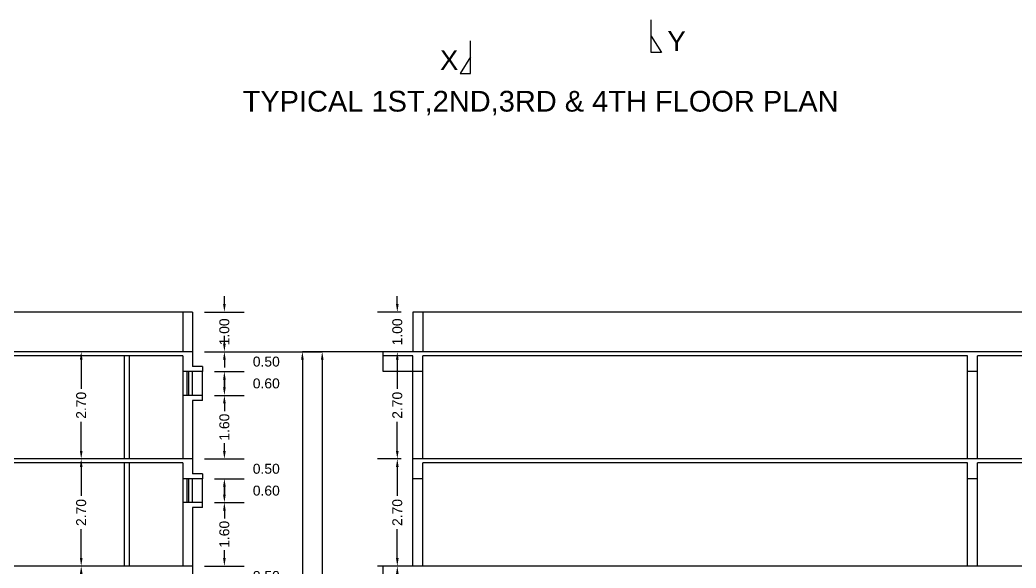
# Model space of a CAD drawing. Header units: metres. Extents: x 1218 to 1385, y 326 to 504.
# Drawn here: x 1268.76 to 1293.86, y 431.75 to 445.56 of the extents above; entities that cross this region are included whole.
import ezdxf

# ---------------------------------------------------------------- set-up
doc = ezdxf.new("R2010")
doc.units = ezdxf.units.M
doc.header["$MEASUREMENT"] = 0
doc.layers.add('Text', color=7, linetype='Continuous')
doc.layers.add('wall', color=92, linetype='Continuous', lineweight=50)
doc.styles.add('PreDCRFont', font='arial.ttf', dxfattribs={"height": 0.25})
doc.styles.add('style2', font='arial.ttf', dxfattribs={"height": 0.25})
doc.dimstyles.new('Copy of Standard2', dxfattribs={"dimtxt": 0.25, "dimasz": 0.2, "dimexe": 0.5, "dimexo": 0.3, "dimgap": 0.09, "dimtad": 0, "dimtoh": 1, "dimzin": 0, "dimdsep": 46, "dimtxsty": 'PreDCRFont', "dimcen": 0.025, "dimdle": 0.1, "dimadec": 0, "dimazin": 0, "dimtfac": 1, "dimtofl": 0, "dimtmove": 2, "dimatfit": 3, "dimfxl": 0.18, "dimtolj": 1, "dimtzin": 0, "dimarcsym": 0})

# ---------------------------------------------------------------- blocks, each defined once
blk = doc.blocks.new('*D11')
at = {"layer": 'Defpoints', "color": 0, "linetype": 'Continuous', "transparency": 16777216}
for p in [(1273.115, 431.802), (1273.914, 431.802), (1273.365, 431.302)]:
    blk.add_point(p, dxfattribs=at)
at = {"layer": 'Text', "color": 0, "linetype": 'Continuous', "lineweight": -2, "transparency": 16777216}
for p, q in [((1273.914, 432.002), (1273.914, 432.202)), ((1273.415, 431.802), (1274.414, 431.802)), ((1273.665, 431.302), (1274.414, 431.302)), ((1273.914, 431.102), (1273.914, 430.902))]:
    blk.add_line(p, q, dxfattribs=at)
at = {"layer": 'Text', "color": 0, "linetype": 'Continuous', "transparency": 16777216}
for points in [[(1273.881, 432.002), (1273.948, 432.002), (1273.914, 431.802)], [(1273.881, 431.102), (1273.948, 431.102), (1273.914, 431.302)]]:
    blk.add_solid(points, dxfattribs=at)
at = {"layer": 'Text', "color": 0, "linetype": 'Continuous', "transparency": 16777216, "insert": (1274.97, 431.552), "char_height": 0.25, "attachment_point": 5, "style": 'PreDCRFont'}
blk.add_mtext('\\A1;0.50', dxfattribs=at)
blk = doc.blocks.new('*D12')
at = {"layer": 'Defpoints', "color": 0, "linetype": 'Continuous', "transparency": 16777216}
for p in [(1273.365, 433.402), (1273.914, 433.402), (1273.115, 431.802)]:
    blk.add_point(p, dxfattribs=at)
at = {"layer": 'Text', "color": 0, "linetype": 'Continuous', "lineweight": -2, "transparency": 16777216}
for p, q in [((1273.665, 433.402), (1274.414, 433.402)), ((1273.914, 433.202), (1273.914, 433.005)), ((1273.914, 432.002), (1273.914, 432.2)), ((1273.415, 431.802), (1274.414, 431.802))]:
    blk.add_line(p, q, dxfattribs=at)
at = {"layer": 'Text', "color": 0, "linetype": 'Continuous', "transparency": 16777216}
for points in [[(1273.881, 433.202), (1273.948, 433.202), (1273.914, 433.402)], [(1273.881, 432.002), (1273.948, 432.002), (1273.914, 431.802)]]:
    blk.add_solid(points, dxfattribs=at)
at = {"layer": 'Text', "color": 0, "linetype": 'Continuous', "transparency": 16777216, "insert": (1273.914, 432.602), "char_height": 0.25, "attachment_point": 5, "rotation": 90, "style": 'PreDCRFont'}
blk.add_mtext('\\A1;1.60', dxfattribs=at)
blk = doc.blocks.new('*D13')
at = {"layer": 'Defpoints', "color": 0, "linetype": 'Continuous', "transparency": 16777216}
for p in [(1273.365, 434.002), (1273.914, 434.002), (1273.365, 433.402)]:
    blk.add_point(p, dxfattribs=at)
at = {"layer": 'Text', "color": 0, "linetype": 'Continuous', "lineweight": -2, "transparency": 16777216}
for p, q in [((1273.665, 434.002), (1274.414, 434.002)), ((1273.914, 433.602), (1273.914, 433.802)), ((1273.665, 433.402), (1274.414, 433.402))]:
    blk.add_line(p, q, dxfattribs=at)
at = {"layer": 'Text', "color": 0, "linetype": 'Continuous', "transparency": 16777216}
for points in [[(1273.881, 433.802), (1273.948, 433.802), (1273.914, 434.002)], [(1273.881, 433.602), (1273.948, 433.602), (1273.914, 433.402)]]:
    blk.add_solid(points, dxfattribs=at)
at = {"layer": 'Text', "color": 0, "linetype": 'Continuous', "transparency": 16777216, "insert": (1274.97, 433.702), "char_height": 0.25, "attachment_point": 5, "style": 'PreDCRFont'}
blk.add_mtext('\\A1;0.60', dxfattribs=at)
blk = doc.blocks.new('*D14')
at = {"layer": 'Defpoints', "color": 0, "linetype": 'Continuous', "transparency": 16777216}
for p in [(1273.115, 434.502), (1273.914, 434.502), (1273.365, 434.002)]:
    blk.add_point(p, dxfattribs=at)
at = {"layer": 'Text', "color": 0, "linetype": 'Continuous', "lineweight": -2, "transparency": 16777216}
for p, q in [((1273.914, 434.702), (1273.914, 434.902)), ((1273.415, 434.502), (1274.414, 434.502)), ((1273.665, 434.002), (1274.414, 434.002)), ((1273.914, 433.802), (1273.914, 433.602))]:
    blk.add_line(p, q, dxfattribs=at)
at = {"layer": 'Text', "color": 0, "linetype": 'Continuous', "transparency": 16777216}
for points in [[(1273.881, 434.702), (1273.948, 434.702), (1273.914, 434.502)], [(1273.881, 433.802), (1273.948, 433.802), (1273.914, 434.002)]]:
    blk.add_solid(points, dxfattribs=at)
at = {"layer": 'Text', "color": 0, "linetype": 'Continuous', "transparency": 16777216, "insert": (1274.97, 434.252), "char_height": 0.25, "attachment_point": 5, "style": 'PreDCRFont'}
blk.add_mtext('\\A1;0.50', dxfattribs=at)
blk = doc.blocks.new('*D15')
at = {"layer": 'Defpoints', "color": 0, "linetype": 'Continuous', "transparency": 16777216}
for p in [(1273.365, 436.102), (1273.914, 436.102), (1273.115, 434.502)]:
    blk.add_point(p, dxfattribs=at)
at = {"layer": 'Text', "color": 0, "linetype": 'Continuous', "lineweight": -2, "transparency": 16777216}
for p, q in [((1273.665, 436.102), (1274.414, 436.102)), ((1273.914, 435.902), (1273.914, 435.705)), ((1273.914, 434.702), (1273.914, 434.9)), ((1273.415, 434.502), (1274.414, 434.502))]:
    blk.add_line(p, q, dxfattribs=at)
at = {"layer": 'Text', "color": 0, "linetype": 'Continuous', "transparency": 16777216}
for points in [[(1273.881, 435.902), (1273.948, 435.902), (1273.914, 436.102)], [(1273.881, 434.702), (1273.948, 434.702), (1273.914, 434.502)]]:
    blk.add_solid(points, dxfattribs=at)
at = {"layer": 'Text', "color": 0, "linetype": 'Continuous', "transparency": 16777216, "insert": (1273.914, 435.302), "char_height": 0.25, "attachment_point": 5, "rotation": 90, "style": 'PreDCRFont'}
blk.add_mtext('\\A1;1.60', dxfattribs=at)
blk = doc.blocks.new('*D16')
at = {"layer": 'Defpoints', "color": 0, "linetype": 'Continuous', "transparency": 16777216}
for p in [(1273.365, 436.702), (1273.914, 436.702), (1273.365, 436.102)]:
    blk.add_point(p, dxfattribs=at)
at = {"layer": 'Text', "color": 0, "linetype": 'Continuous', "lineweight": -2, "transparency": 16777216}
for p, q in [((1273.665, 436.702), (1274.414, 436.702)), ((1273.914, 436.302), (1273.914, 436.502)), ((1273.665, 436.102), (1274.414, 436.102))]:
    blk.add_line(p, q, dxfattribs=at)
at = {"layer": 'Text', "color": 0, "linetype": 'Continuous', "transparency": 16777216}
for points in [[(1273.881, 436.502), (1273.948, 436.502), (1273.914, 436.702)], [(1273.881, 436.302), (1273.948, 436.302), (1273.914, 436.102)]]:
    blk.add_solid(points, dxfattribs=at)
at = {"layer": 'Text', "color": 0, "linetype": 'Continuous', "transparency": 16777216, "insert": (1274.97, 436.402), "char_height": 0.25, "attachment_point": 5, "style": 'PreDCRFont'}
blk.add_mtext('\\A1;0.60', dxfattribs=at)
blk = doc.blocks.new('*D17')
at = {"layer": 'Defpoints', "color": 0, "linetype": 'Continuous', "transparency": 16777216}
for p in [(1273.115, 437.202), (1273.914, 437.202), (1273.365, 436.702)]:
    blk.add_point(p, dxfattribs=at)
at = {"layer": 'Text', "color": 0, "linetype": 'Continuous', "lineweight": -2, "transparency": 16777216}
for p, q in [((1273.914, 437.402), (1273.914, 437.602)), ((1273.415, 437.202), (1274.414, 437.202)), ((1273.665, 436.702), (1274.414, 436.702)), ((1273.914, 436.502), (1273.914, 436.302))]:
    blk.add_line(p, q, dxfattribs=at)
at = {"layer": 'Text', "color": 0, "linetype": 'Continuous', "transparency": 16777216}
for points in [[(1273.881, 437.402), (1273.948, 437.402), (1273.914, 437.202)], [(1273.881, 436.502), (1273.948, 436.502), (1273.914, 436.702)]]:
    blk.add_solid(points, dxfattribs=at)
at = {"layer": 'Text', "color": 0, "linetype": 'Continuous', "transparency": 16777216, "insert": (1274.97, 436.952), "char_height": 0.25, "attachment_point": 5, "style": 'PreDCRFont'}
blk.add_mtext('\\A1;0.50', dxfattribs=at)
blk = doc.blocks.new('*D18')
at = {"layer": 'Defpoints', "color": 0, "linetype": 'Continuous', "transparency": 16777216}
for p in [(1273.115, 438.202), (1273.914, 438.202), (1273.115, 437.202)]:
    blk.add_point(p, dxfattribs=at)
at = {"layer": 'Text', "color": 0, "linetype": 'Continuous', "lineweight": -2, "transparency": 16777216}
for p, q in [((1273.914, 438.402), (1273.914, 438.602)), ((1273.415, 438.202), (1274.414, 438.202)), ((1273.415, 437.202), (1274.414, 437.202)), ((1273.914, 437.002), (1273.914, 436.802))]:
    blk.add_line(p, q, dxfattribs=at)
at = {"layer": 'Text', "color": 0, "linetype": 'Continuous', "transparency": 16777216}
for points in [[(1273.881, 438.402), (1273.948, 438.402), (1273.914, 438.202)], [(1273.881, 437.002), (1273.948, 437.002), (1273.914, 437.202)]]:
    blk.add_solid(points, dxfattribs=at)
at = {"layer": 'Text', "color": 0, "linetype": 'Continuous', "transparency": 16777216, "insert": (1273.914, 437.702), "char_height": 0.25, "attachment_point": 5, "rotation": 90, "style": 'PreDCRFont'}
blk.add_mtext('\\A1;1.00', dxfattribs=at)
blk = doc.blocks.new('*D22')
at = {"layer": 'Defpoints', "color": 0, "linetype": 'Continuous', "transparency": 16777216}
for p in [(1270.308, 431.802), (1271.39, 431.802), (1271.39, 429.102)]:
    blk.add_point(p, dxfattribs=at)
at = {"layer": 'Text', "color": 0, "linetype": 'Continuous', "lineweight": -2, "transparency": 16777216}
for p, q in [((1271.09, 431.802), (1269.808, 431.802)), ((1270.308, 431.602), (1270.308, 430.868)), ((1270.308, 429.302), (1270.308, 430.036)), ((1271.09, 429.102), (1269.808, 429.102))]:
    blk.add_line(p, q, dxfattribs=at)
at = {"layer": 'Text', "color": 0, "linetype": 'Continuous', "transparency": 16777216}
for points in [[(1270.275, 431.602), (1270.342, 431.602), (1270.308, 431.802)], [(1270.275, 429.302), (1270.342, 429.302), (1270.308, 429.102)]]:
    blk.add_solid(points, dxfattribs=at)
at = {"layer": 'Text', "color": 0, "linetype": 'Continuous', "transparency": 16777216, "insert": (1270.308, 430.452), "char_height": 0.25, "attachment_point": 5, "rotation": 90, "style": 'PreDCRFont'}
blk.add_mtext('\\A1;2.70', dxfattribs=at)
blk = doc.blocks.new('*D23')
at = {"layer": 'Defpoints', "color": 0, "linetype": 'Continuous', "transparency": 16777216}
for p in [(1270.308, 434.502), (1271.39, 434.502), (1271.39, 431.802)]:
    blk.add_point(p, dxfattribs=at)
at = {"layer": 'Text', "color": 0, "linetype": 'Continuous', "lineweight": -2, "transparency": 16777216}
for p, q in [((1271.09, 434.502), (1269.808, 434.502)), ((1270.308, 434.302), (1270.308, 433.568)), ((1270.308, 432.002), (1270.308, 432.736)), ((1271.09, 431.802), (1269.808, 431.802))]:
    blk.add_line(p, q, dxfattribs=at)
at = {"layer": 'Text', "color": 0, "linetype": 'Continuous', "transparency": 16777216}
for points in [[(1270.275, 434.302), (1270.342, 434.302), (1270.308, 434.502)], [(1270.275, 432.002), (1270.342, 432.002), (1270.308, 431.802)]]:
    blk.add_solid(points, dxfattribs=at)
at = {"layer": 'Text', "color": 0, "linetype": 'Continuous', "transparency": 16777216, "insert": (1270.308, 433.152), "char_height": 0.25, "attachment_point": 5, "rotation": 90, "style": 'PreDCRFont'}
blk.add_mtext('\\A1;2.70', dxfattribs=at)
blk = doc.blocks.new('*D24')
at = {"layer": 'Defpoints', "color": 0, "linetype": 'Continuous', "transparency": 16777216}
for p in [(1270.308, 437.202), (1271.39, 437.202), (1271.39, 434.502)]:
    blk.add_point(p, dxfattribs=at)
at = {"layer": 'Text', "color": 0, "linetype": 'Continuous', "lineweight": -2, "transparency": 16777216}
for p, q in [((1271.09, 437.202), (1269.808, 437.202)), ((1270.308, 437.002), (1270.308, 436.268)), ((1270.308, 434.702), (1270.308, 435.436)), ((1271.09, 434.502), (1269.808, 434.502))]:
    blk.add_line(p, q, dxfattribs=at)
at = {"layer": 'Text', "color": 0, "linetype": 'Continuous', "transparency": 16777216}
for points in [[(1270.275, 437.002), (1270.342, 437.002), (1270.308, 437.202)], [(1270.275, 434.702), (1270.342, 434.702), (1270.308, 434.502)]]:
    blk.add_solid(points, dxfattribs=at)
at = {"layer": 'Text', "color": 0, "linetype": 'Continuous', "transparency": 16777216, "insert": (1270.308, 435.852), "char_height": 0.25, "attachment_point": 5, "rotation": 90, "style": 'PreDCRFont'}
blk.add_mtext('\\A1;2.70', dxfattribs=at)
blk = doc.blocks.new('*D45')
at = {"layer": 'Defpoints', "color": 0, "linetype": 'Continuous', "transparency": 16777216}
for p in [(1273.115, 437.202), (1275.879, 437.202), (1273.115, 422.352)]:
    blk.add_point(p, dxfattribs=at)
at = {"layer": 'Text', "color": 0, "linetype": 'Continuous', "lineweight": -2, "transparency": 16777216}
for p, q in [((1273.415, 437.202), (1276.379, 437.202)), ((1275.879, 437.002), (1275.879, 430.278)), ((1275.879, 422.552), (1275.879, 429.276)), ((1273.415, 422.352), (1276.379, 422.352))]:
    blk.add_line(p, q, dxfattribs=at)
at = {"layer": 'Text', "color": 0, "linetype": 'Continuous', "transparency": 16777216}
for points in [[(1275.846, 437.002), (1275.913, 437.002), (1275.879, 437.202)], [(1275.846, 422.552), (1275.913, 422.552), (1275.879, 422.352)]]:
    blk.add_solid(points, dxfattribs=at)
at = {"layer": 'Text', "color": 0, "linetype": 'Continuous', "transparency": 16777216, "insert": (1275.879, 429.777), "char_height": 0.25, "attachment_point": 5, "rotation": 90, "style": 'PreDCRFont'}
blk.add_mtext('\\A1;14.85', dxfattribs=at)
blk = doc.blocks.new('*D50')
at = {"layer": 'Defpoints', "color": 0, "linetype": 'Continuous', "transparency": 16777216}
for p in [(1278.27, 431.802), (1278.663, 431.802), (1278.663, 429.102)]:
    blk.add_point(p, dxfattribs=at)
at = {"layer": 'Text', "color": 0, "linetype": 'Continuous', "lineweight": -2, "transparency": 16777216}
for p, q in [((1278.363, 431.802), (1277.77, 431.802)), ((1278.27, 431.602), (1278.27, 430.868)), ((1278.27, 429.302), (1278.27, 430.036)), ((1278.363, 429.102), (1277.77, 429.102))]:
    blk.add_line(p, q, dxfattribs=at)
at = {"layer": 'Text', "color": 0, "linetype": 'Continuous', "transparency": 16777216}
for points in [[(1278.236, 431.602), (1278.303, 431.602), (1278.27, 431.802)], [(1278.236, 429.302), (1278.303, 429.302), (1278.27, 429.102)]]:
    blk.add_solid(points, dxfattribs=at)
at = {"layer": 'Text', "color": 0, "linetype": 'Continuous', "transparency": 16777216, "insert": (1278.27, 430.452), "char_height": 0.25, "attachment_point": 5, "rotation": 90, "style": 'PreDCRFont'}
blk.add_mtext('\\A1;2.70', dxfattribs=at)
blk = doc.blocks.new('*D51')
at = {"layer": 'Defpoints', "color": 0, "linetype": 'Continuous', "transparency": 16777216}
for p in [(1278.27, 434.502), (1278.663, 434.502), (1278.663, 431.802)]:
    blk.add_point(p, dxfattribs=at)
at = {"layer": 'Text', "color": 0, "linetype": 'Continuous', "lineweight": -2, "transparency": 16777216}
for p, q in [((1278.363, 434.502), (1277.77, 434.502)), ((1278.27, 434.302), (1278.27, 433.568)), ((1278.27, 432.002), (1278.27, 432.736)), ((1278.363, 431.802), (1277.77, 431.802))]:
    blk.add_line(p, q, dxfattribs=at)
at = {"layer": 'Text', "color": 0, "linetype": 'Continuous', "transparency": 16777216}
for points in [[(1278.236, 434.302), (1278.303, 434.302), (1278.27, 434.502)], [(1278.236, 432.002), (1278.303, 432.002), (1278.27, 431.802)]]:
    blk.add_solid(points, dxfattribs=at)
at = {"layer": 'Text', "color": 0, "linetype": 'Continuous', "transparency": 16777216, "insert": (1278.27, 433.152), "char_height": 0.25, "attachment_point": 5, "rotation": 90, "style": 'PreDCRFont'}
blk.add_mtext('\\A1;2.70', dxfattribs=at)
blk = doc.blocks.new('*D52')
at = {"layer": 'Defpoints', "color": 0, "linetype": 'Continuous', "transparency": 16777216}
for p in [(1278.27, 437.202), (1278.663, 437.202), (1278.663, 434.502)]:
    blk.add_point(p, dxfattribs=at)
at = {"layer": 'Text', "color": 0, "linetype": 'Continuous', "lineweight": -2, "transparency": 16777216}
for p, q in [((1278.363, 437.202), (1277.77, 437.202)), ((1278.27, 437.002), (1278.27, 436.268)), ((1278.27, 434.702), (1278.27, 435.436)), ((1278.363, 434.502), (1277.77, 434.502))]:
    blk.add_line(p, q, dxfattribs=at)
at = {"layer": 'Text', "color": 0, "linetype": 'Continuous', "transparency": 16777216}
for points in [[(1278.236, 437.002), (1278.303, 437.002), (1278.27, 437.202)], [(1278.236, 434.702), (1278.303, 434.702), (1278.27, 434.502)]]:
    blk.add_solid(points, dxfattribs=at)
at = {"layer": 'Text', "color": 0, "linetype": 'Continuous', "transparency": 16777216, "insert": (1278.27, 435.852), "char_height": 0.25, "attachment_point": 5, "rotation": 90, "style": 'PreDCRFont'}
blk.add_mtext('\\A1;2.70', dxfattribs=at)
blk = doc.blocks.new('*D53')
at = {"layer": 'Defpoints', "color": 0, "linetype": 'Continuous', "transparency": 16777216}
for p in [(1278.27, 438.202), (1278.663, 438.202), (1278.663, 437.202)]:
    blk.add_point(p, dxfattribs=at)
at = {"layer": 'Text', "color": 0, "linetype": 'Continuous', "lineweight": -2, "transparency": 16777216}
for p, q in [((1278.27, 438.402), (1278.27, 438.602)), ((1278.363, 438.202), (1277.77, 438.202)), ((1278.363, 437.202), (1277.77, 437.202)), ((1278.27, 437.002), (1278.27, 436.802))]:
    blk.add_line(p, q, dxfattribs=at)
at = {"layer": 'Text', "color": 0, "linetype": 'Continuous', "transparency": 16777216}
for points in [[(1278.236, 438.402), (1278.303, 438.402), (1278.27, 438.202)], [(1278.236, 437.002), (1278.303, 437.002), (1278.27, 437.202)]]:
    blk.add_solid(points, dxfattribs=at)
at = {"layer": 'Text', "color": 0, "linetype": 'Continuous', "transparency": 16777216, "insert": (1278.27, 437.702), "char_height": 0.25, "attachment_point": 5, "rotation": 90, "style": 'PreDCRFont'}
blk.add_mtext('\\A1;1.00', dxfattribs=at)
blk = doc.blocks.new('*D54')
at = {"layer": 'Defpoints', "color": 0, "linetype": 'Continuous', "transparency": 16777216}
for p in [(1278.663, 437.202), (1276.379, 422.352), (1278.663, 422.352)]:
    blk.add_point(p, dxfattribs=at)
at = {"layer": 'Text', "color": 0, "linetype": 'Continuous', "lineweight": -2, "transparency": 16777216}
for p, q in [((1278.363, 437.202), (1275.879, 437.202)), ((1276.379, 437.002), (1276.379, 430.278)), ((1276.379, 422.552), (1276.379, 429.276)), ((1278.363, 422.352), (1275.879, 422.352))]:
    blk.add_line(p, q, dxfattribs=at)
at = {"layer": 'Text', "color": 0, "linetype": 'Continuous', "transparency": 16777216}
for points in [[(1276.346, 437.002), (1276.413, 437.002), (1276.379, 437.202)], [(1276.346, 422.552), (1276.413, 422.552), (1276.379, 422.352)]]:
    blk.add_solid(points, dxfattribs=at)
at = {"layer": 'Text', "color": 0, "linetype": 'Continuous', "transparency": 16777216, "insert": (1276.379, 429.777), "char_height": 0.25, "attachment_point": 5, "rotation": 90, "style": 'PreDCRFont'}
blk.add_mtext('\\A1;14.85', dxfattribs=at)

msp = doc.modelspace()

# ---------------------------------------------------------------- linework, layer by layer
at = {"layer": 'Text', "linetype": 'Continuous'}
for p, q in [((1272.8648, 438.2021), (1261.7603, 438.2021)), ((1272.8648, 438.2021), (1272.8648, 437.2021)), ((1273.1148, 438.2021), (1272.8648, 438.2021)), ((1273.1148, 438.2021), (1273.1148, 436.8271)), ((1299.5957, 438.2021), (1278.6627, 438.2021)), ((1278.6627, 438.2021), (1278.6627, 437.2021)), ((1278.9127, 438.2021), (1278.9127, 437.2021)), ((1273.1148, 437.2021), (1261.5103, 437.2021)), ((1272.8648, 437.1021), (1266.5018, 437.1021)), ((1271.3898, 437.1021), (1271.3898, 434.5021)), ((1271.5148, 437.1021), (1271.5148, 434.5021)), ((1272.8648, 437.1021), (1272.8648, 436.7021)), ((1299.5957, 437.2021), (1277.9127, 437.2021)), ((1277.9127, 436.7021), (1277.9127, 437.2021)), ((1278.6627, 437.1021), (1277.9127, 437.1021)), ((1278.6627, 431.8021), (1278.6627, 437.1021)), ((1278.9127, 434.5021), (1278.9127, 437.1021)), ((1292.6327, 437.1021), (1278.9127, 437.1021)), ((1292.6327, 434.5021), (1292.6327, 437.1021)), ((1292.8827, 434.5021), (1292.8827, 437.1021)), ((1299.3457, 437.1021), (1292.8827, 437.1021)), ((1272.8648, 436.7021), (1272.8648, 436.1021)), ((1273.3648, 436.7021), (1272.8648, 436.7021)), ((1272.9648, 436.7021), (1272.9648, 436.1021)), ((1273.0148, 436.1021), (1273.0148, 436.7021)), ((1273.3648, 436.8271), (1273.1148, 436.8271)), ((1273.1148, 436.1021), (1273.1148, 436.7021)), ((1273.3648, 436.8271), (1273.3648, 436.7021)), ((1273.3648, 436.1021), (1273.3648, 436.7021)), ((1278.6627, 436.7021), (1277.9127, 436.7021)), ((1278.9127, 436.7021), (1278.6627, 436.7021)), ((1292.8827, 436.7021), (1292.6327, 436.7021)), ((1272.8648, 436.1021), (1272.8648, 434.5021)), ((1273.3648, 436.1021), (1272.8648, 436.1021)), ((1273.3648, 435.9771), (1273.3648, 436.1021)), ((1273.1148, 435.9771), (1273.1148, 434.1271)), ((1273.3648, 435.9771), (1273.1148, 435.9771)), ((1273.1148, 434.5021), (1261.5103, 434.5021)), ((1272.8648, 434.4021), (1266.5018, 434.4021)), ((1271.3898, 434.4021), (1271.3898, 431.8021)), ((1271.5148, 434.4021), (1271.5148, 431.8021)), ((1272.8648, 434.4021), (1272.8648, 434.0021)), ((1301.0957, 434.5021), (1278.6627, 434.5021)), ((1278.9127, 431.8021), (1278.9127, 434.4021)), ((1292.6327, 434.4021), (1278.9127, 434.4021)), ((1292.6327, 431.8021), (1292.6327, 434.4021)), ((1292.8827, 431.8021), (1292.8827, 434.4021)), ((1299.3457, 434.4021), (1292.8827, 434.4021)), ((1273.3648, 434.1271), (1273.1148, 434.1271)), ((1273.3648, 434.1271), (1273.3648, 434.0021)), ((1272.8648, 434.0021), (1272.8648, 433.4021)), ((1273.3648, 434.0021), (1272.8648, 434.0021)), ((1272.9648, 434.0021), (1272.9648, 433.4021)), ((1273.0148, 433.4021), (1273.0148, 434.0021)), ((1273.1148, 433.4021), (1273.1148, 434.0021)), ((1273.3648, 433.4021), (1273.3648, 434.0021)), ((1278.9127, 434.0021), (1278.6627, 434.0021)), ((1292.8827, 434.0021), (1292.6327, 434.0021)), ((1272.8648, 433.4021), (1272.8648, 431.8021)), ((1273.3648, 433.4021), (1272.8648, 433.4021)), ((1273.3648, 433.2771), (1273.3648, 433.4021)), ((1273.1148, 433.2771), (1273.1148, 431.4271)), ((1273.3648, 433.2771), (1273.1148, 433.2771)), ((1273.1148, 431.8021), (1261.5103, 431.8021)), ((1301.0957, 431.8021), (1277.9127, 431.8021)), ((1277.9127, 431.3021), (1277.9127, 431.8021))]:
    msp.add_line(p, q, dxfattribs=at)
at = {"layer": 'Text'}
for points in [[(1284.6625, 445.1546), (1284.9253, 444.7353), (1284.6625, 444.7353), (1284.6625, 445.5598)], [(1280.1159, 444.6266), (1279.8531, 444.2073), (1280.1159, 444.2073), (1280.1159, 445.0318)]]:
    msp.add_lwpolyline(points, dxfattribs=at)

# ---------------------------------------------------------------- texts
at = {"layer": 'Text', "style": 'PreDCRFont'}
msp.add_text('X', height=0.5, rotation=0.15, dxfattribs=at).set_placement((1279.3434, 444.2958))
at = {"layer": 'wall', "style": 'PreDCRFont'}
msp.add_text('Y', height=0.5, rotation=359.85, dxfattribs=at).set_placement((1285.0711, 444.7775))
at = {"layer": 'wall', "linetype": 'Continuous', "style": 'style2'}
msp.add_text('TYPICAL 1ST,2ND,3RD & 4TH FLOOR PLAN', height=0.522618, dxfattribs=at).set_placement((1274.3744, 443.2508))

# ---------------------------------------------------------------- dimensions: what is measured, and where the dimension line sits
at = {"layer": 'Text', "linetype": 'Continuous'}
for base, p1, p2, picture, middle in [((1273.9144, 438.2021), (1273.1148, 437.2021), (1273.1148, 438.2021), '*D18', (1273.9144, 437.7021)), ((1278.2698, 438.2021), (1278.6627, 437.2021), (1278.6627, 438.2021), '*D53', (1278.2698, 437.7021)), ((1273.9144, 437.2021), (1273.3648, 436.7021), (1273.1148, 437.2021), '*D17', (1274.97, 436.9521)), ((1270.3082, 437.2021), (1271.3898, 434.5021), (1271.3898, 437.2021), '*D24', (1270.3082, 435.8521)), ((1275.8793, 437.2021), (1273.1148, 422.3521), (1273.1148, 437.2021), '*D45', (1275.8793, 429.7771)), ((1276.3793, 422.3521), (1278.6627, 437.2021), (1278.6627, 422.3521), '*D54', (1276.3793, 429.7771)), ((1278.2698, 437.2021), (1278.6627, 434.5021), (1278.6627, 437.2021), '*D52', (1278.2698, 435.8521)), ((1273.9144, 436.7021), (1273.3648, 436.1021), (1273.3648, 436.7021), '*D16', (1274.97, 436.4021)), ((1273.9144, 436.1021), (1273.1148, 434.5021), (1273.3648, 436.1021), '*D15', (1273.9144, 435.3021)), ((1273.9144, 434.5021), (1273.3648, 434.0021), (1273.1148, 434.5021), '*D14', (1274.97, 434.2521)), ((1270.3082, 434.5021), (1271.3898, 431.8021), (1271.3898, 434.5021), '*D23', (1270.3082, 433.1521)), ((1278.2698, 434.5021), (1278.6627, 431.8021), (1278.6627, 434.5021), '*D51', (1278.2698, 433.1521)), ((1273.9144, 434.0021), (1273.3648, 433.4021), (1273.3648, 434.0021), '*D13', (1274.97, 433.7021)), ((1273.9144, 433.4021), (1273.1148, 431.8021), (1273.3648, 433.4021), '*D12', (1273.9144, 432.6021)), ((1273.9144, 431.8021), (1273.3648, 431.3021), (1273.1148, 431.8021), '*D11', (1274.97, 431.5521)), ((1270.3082, 431.8021), (1271.3898, 429.1021), (1271.3898, 431.8021), '*D22', (1270.3082, 430.4521)), ((1278.2698, 431.8021), (1278.6627, 429.1021), (1278.6627, 431.8021), '*D50', (1278.2698, 430.4521))]:
    dim = msp.add_linear_dim(base=base, p1=p1, p2=p2, angle=90, dimstyle='Copy of Standard2', override={"dimpost": '\\X'}, dxfattribs=at)
    dim.commit()
    dim.dimension.update_dxf_attribs({"geometry": picture, "text_midpoint": middle})

doc.saveas('drawing.dxf')
